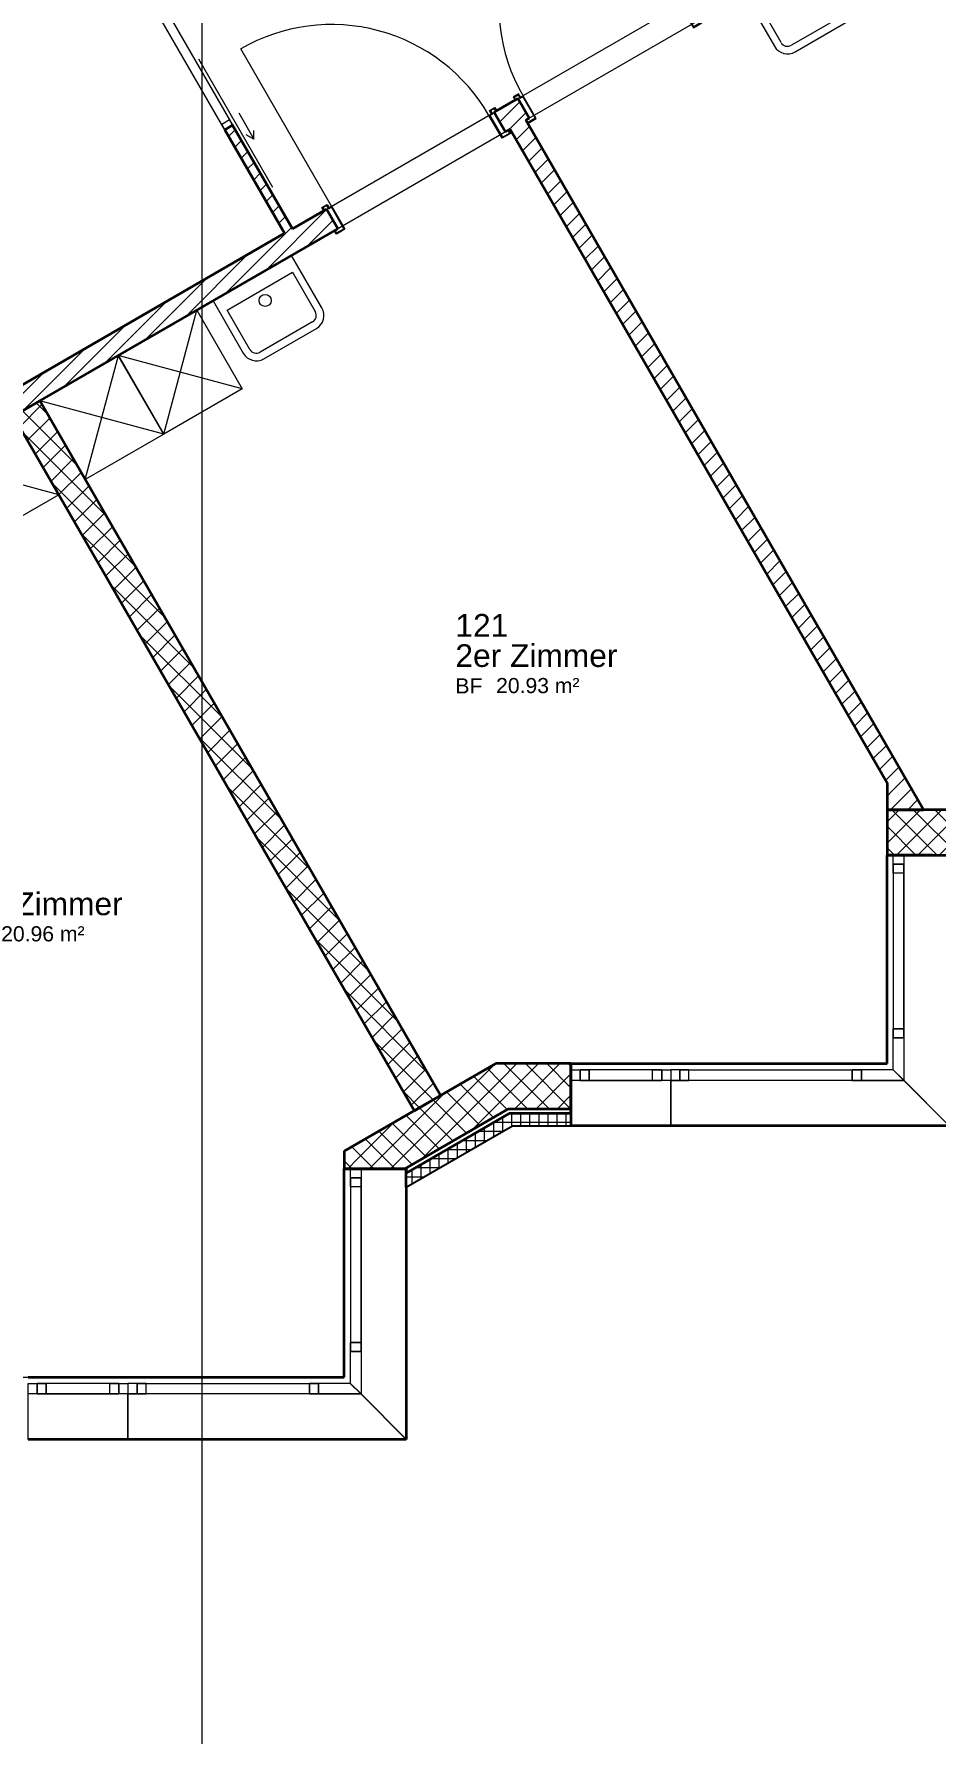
# Model space of a CAD drawing. Header units: centimetres. Extents: x -63 to 12757, y -227 to 7527.
# Drawn here: x 4670 to 5266, y 1492 to 2615 of the extents above; entities that cross this region are included whole.
import ezdxf

# ---------------------------------------------------------------- set-up
doc = ezdxf.new("R2010")
doc.units = ezdxf.units.CM
for name, color, linetype, lineweight in [('A----___H_HATCH', 252, 'Continuous', 9), ('A----___J_MARKEN', 252, 'Continuous', 15), ('A_E--___E_WAENDE', 7, 'Continuous', 35), ('A_E0-___E_DECKEN', 7, 'Continuous', 9), ('A_E5-___E_FENTUER', 252, 'Continuous', 9), ('A_I4-___E_SANITAER', 253, 'Continuous', 9), ('A_M1-___E_TRENNWAENDE', 7, 'Continuous', 25), ('A_R--___E_AUSSTATTUNG', 253, 'Continuous', 9), ('A_Z20___E_RAUM', 255, 'Continuous', 9), ('A_Z21___T_RAUMTEXT', 7, 'Continuous', 15)]:
    doc.layers.add(name, color=color, linetype=linetype, lineweight=lineweight)
doc.styles.add('Arial_1', font='arial.ttf', dxfattribs={"height": 0.2})
doc.styles.add('Arial_2', font='arial.ttf', dxfattribs={"height": 10})
doc.styles.add('Arial_3', font='arial.ttf', dxfattribs={"height": 15})
pattern_1 = [(45, (0, 0), (-7.071068, 7.071068), []), (135, (0, 0), (-7.071068, -7.071068), [])]
pattern_2 = [(90, (0, 0), (-6, 4e-16), []), (180, (0, 0), (-7e-16, -6), [])]
pattern_3 = [(45, (0, 0), (-5.656854, 5.656854), [])]

# ---------------------------------------------------------------- blocks, each defined once
blk = doc.blocks.new('A_Wände_Süd - A_Wände_Süd-737890-033O')
at = {"layer": 'A----___H_HATCH'}
h = blk.add_hatch(dxfattribs=at)
h.set_pattern_fill('FP_18', color=256, style=0, pattern_type=2)
h.set_pattern_definition(pattern_3)
h.paths.add_polyline_path([(4584.5, 1727.5), (4594.9, 1727.5), (4584.5, 1745.3)], flags=0)
h.paths.add_polyline_path([(5234.1, 2102.5), (5244.4, 2102.5), (5234.1, 2120.3)], flags=0)
h.paths.add_polyline_path([(5883.6, 2477.5), (5893.9, 2477.5), (5883.6, 2495.3)], flags=0)
h.paths.add_polyline_path([(6543.4, 2852.5), (6533.1, 2870.4), (6533.1, 2852.5)], flags=0)
h.paths.add_polyline_path([(7192.9, 3227.5), (7182.6, 3245.3), (7182.6, 3227.5)], flags=0)
h.paths.add_polyline_path([(7832.1, 3602.5), (7842.4, 3602.5), (7832.1, 3620.3)], flags=0)
at = {"layer": 'A_E--___E_WAENDE'}
for p, q in [((5234.1, 2120.3), (5234.1, 2102.5)), ((5234.1, 2102.5), (5244.4, 2102.5))]:
    blk.add_line(p, q, dxfattribs=at)
blk = doc.blocks.new('_Schiebetür 1-flg - 90 x 210-1930284-033O')
at = {"layer": 'A_E5-___E_FENTUER'}
for p, q in [((-98, 2.1), (0, 2.1)), ((-64, -2.9), (-59, 0)), ((-45, 10.6), (-49, 10.6)), ((-49, 10.6), (-49, 4.6)), ((-49, 4.6), (-45, 4.6)), ((-45, 4.6), (-45, 10.6)), ((49, 10.6), (45, 10.6)), ((45, 10.6), (45, 4.6)), ((-64, -2.9), (-59, -5.8)), ((-44, -2.9), (-64, -2.9))]:
    blk.add_line(p, q, dxfattribs=at)
blk = doc.blocks.new('_Zargentür 1-flg - 120 x 210-2022588-033O')
at = {"layer": 'A_E5-___E_FENTUER'}
for p, q in [((-60, -3.3), (-60, 116.7)), ((-66, -0.8), (-62, -0.8)), ((-66, -3.3), (-66, -0.8)), ((-65.5, -3.3), (-66, -3.3)), ((-65.5, -1.3), (-65.5, -3.3)), ((-62.5, -1.3), (-65.5, -1.3)), ((-62.5, -3.8), (-62.5, -1.3)), ((-60.5, -3.8), (-62.5, -3.8)), ((-62, -0.8), (-62, -3.3)), ((-62, -3.3), (-60, -3.3)), ((-60.5, -20.3), (-60.5, -3.8)), ((-60, -3.3), (-60, -20.8)), ((60, -3.3), (62, -3.3)), ((60, -20.8), (60, -3.3)), ((60.5, -3.8), (60.5, -20.3)), ((62.5, -3.8), (60.5, -3.8)), ((62, -0.8), (66, -0.8)), ((62, -3.3), (62, -0.8)), ((62.5, -1.3), (62.5, -3.8)), ((65.5, -1.3), (62.5, -1.3)), ((65.5, -3.3), (65.5, -1.3)), ((66, -3.3), (65.5, -3.3)), ((66, -0.8), (66, -3.3)), ((-66.5, -18.3), (-66, -18.3)), ((-66.5, -20.8), (-66.5, -18.3)), ((-60, -20.8), (-66.5, -20.8)), ((-66, -18.3), (-66, -20.3)), ((-66, -20.3), (-60.5, -20.3)), ((66.5, -20.8), (60, -20.8)), ((60.5, -20.3), (66, -20.3)), ((66, -18.3), (66.5, -18.3)), ((66, -20.3), (66, -18.3)), ((66.5, -18.3), (66.5, -20.8))]:
    blk.add_line(p, q, dxfattribs=at)
blk.add_arc((-60, -3.3), 120, 360, 90, dxfattribs=at)
blk = doc.blocks.new('_Zargentür 1-flg - 120 x 210-2022589-033O')
at = {"layer": 'A_E5-___E_FENTUER'}
for p, q in [((-60, 20.8), (-66.5, 20.8)), ((-66.5, 20.8), (-66.5, 18.3)), ((-66.5, 18.3), (-66, 18.3)), ((-66, 18.3), (-66, 20.3)), ((-66, 20.3), (-60.5, 20.3)), ((-60.5, 20.3), (-60.5, 3.8)), ((-60, 3.3), (-60, 20.8)), ((60, 20.8), (60, 3.3)), ((66.5, 20.8), (60, 20.8)), ((60.5, 3.8), (60.5, 20.3)), ((60.5, 20.3), (66, 20.3)), ((66, 20.3), (66, 18.3)), ((66, 18.3), (66.5, 18.3)), ((66.5, 18.3), (66.5, 20.8)), ((-65.5, 3.3), (-66, 3.3)), ((-66, 3.3), (-66, 0.8)), ((-66, 0.8), (-62, 0.8)), ((-65.5, 1.3), (-65.5, 3.3)), ((-62.5, 1.3), (-65.5, 1.3)), ((-60.5, 3.8), (-62.5, 3.8)), ((-62.5, 3.8), (-62.5, 1.3)), ((-62, 0.8), (-62, 3.3)), ((-62, 3.3), (-60, 3.3)), ((-60, 3.3), (-60, -116.7)), ((60, 3.3), (62, 3.3)), ((62.5, 3.8), (60.5, 3.8)), ((62, 3.3), (62, 0.8)), ((62, 0.8), (66, 0.8)), ((62.5, 1.3), (62.5, 3.8)), ((65.5, 1.3), (62.5, 1.3)), ((66, 3.3), (65.5, 3.3)), ((65.5, 3.3), (65.5, 1.3)), ((66, 0.8), (66, 3.3))]:
    blk.add_line(p, q, dxfattribs=at)
blk.add_arc((-60, 3.3), 120, 270, 0, dxfattribs=at)
blk = doc.blocks.new('_Waschbecken - 600 x 500-V17-033O')
at = {"layer": 'A_I4-___E_SANITAER'}
for p, q in [((32.6, 57.5), (-7.4, 57.5)), ((-17.4, 47.5), (-17.4, 7.5)), ((-12.4, 17.5), (-12.4, 47.5)), ((-12.4, 17.5), (-12.4, 47.5)), ((-7.4, 52.5), (32.6, 52.5)), ((-7.4, 52.5), (32.6, 52.5)), ((37.6, 47.5), (37.6, 17.5)), ((37.6, 47.5), (37.6, 17.5)), ((42.6, 7.5), (42.6, 47.5)), ((37.6, 17.5), (-12.4, 17.5)), ((37.6, 17.5), (-12.4, 17.5)), ((-17.4, 7.5), (42.6, 7.5))]:
    blk.add_line(p, q, dxfattribs=at)
blk.add_circle((12.6, 24.5), 4, dxfattribs=at)
for centre, radius, start, end in [((-7.4, 47.5), 10, 90, 180), ((-7.4, 47.5), 10, 90, 180), ((32.6, 47.5), 10, 360, 90), ((32.6, 47.5), 10, 360, 90), ((-7.4, 47.5), 5, 90, 180), ((-7.4, 47.5), 5, 90, 180), ((32.6, 47.5), 5, 0, 90), ((32.6, 47.5), 5, 0, 90)]:
    blk.add_arc(centre, radius, start, end, dxfattribs=at)
blk = doc.blocks.new('_1-flg - Versatz 11cm rechts-1884617-033O')
at = {"layer": 'A_E5-___E_FENTUER'}
for p, q in [((-41, 17), (-41, 24)), ((-41, 24), (-35, 24)), ((-35, 17), (-35, 24)), ((-35, 24), (-29, 24)), ((-35, 24), (-35, 17)), ((19, 24), (-35, 24)), ((-35, 17), (-35, 24)), ((-29, 24), (-29, 17)), ((13, 24), (-29, 24)), ((-29, 17), (-29, 24)), ((13, 17), (13, 24)), ((13, 24), (19, 24)), ((13, 17), (13, 24)), ((19, 24), (19, 17)), ((19, 17), (19, 24)), ((19, 24), (25, 24)), ((19, 17), (19, 24)), ((25, 24), (25, 17)), ((-35, 17), (-41, 17)), ((-41, -13), (-41, 17)), ((25, 17), (-41, 17)), ((-29, 17), (-35, 17)), ((-35, 17), (19, 17)), ((-29, 17), (13, 17)), ((19, 17), (13, 17)), ((25, 17), (19, 17)), ((25, 17), (25, -13)), ((25, -13), (-41, -13))]:
    blk.add_line(p, q, dxfattribs=at)
blk = doc.blocks.new('_ES 1-flg - Eckfenster - Typ1-1891989-033O')
at = {"layer": 'A_E5-___E_FENTUER'}
for p, q in [((-91, 13), (93, 13)), ((-91, 13), (-61, -17)), ((93, 13), (93, -17)), ((-33, -17), (-61, -17)), ((-61, -17), (-54, -24)), ((-61, -17), (93, -17)), ((-27, -17), (-33, -17)), ((-33, -17), (-33, -24)), ((-33, -17), (-33, -24)), ((-33, -17), (87, -17)), ((-33, -24), (-33, -17)), ((-27, -24), (-27, -17)), ((-27, -17), (-27, -24)), ((-27, -17), (81, -17)), ((87, -17), (81, -17)), ((81, -17), (81, -24)), ((81, -17), (81, -24)), ((87, -24), (87, -17)), ((93, -17), (87, -17)), ((87, -17), (87, -24)), ((87, -17), (87, -24)), ((93, -24), (93, -17)), ((-54, -24), (-33, -24)), ((-33, -24), (-27, -24)), ((87, -24), (-33, -24)), ((81, -24), (-27, -24)), ((81, -24), (87, -24)), ((87, -24), (93, -24))]:
    blk.add_line(p, q, dxfattribs=at)
blk = doc.blocks.new('_ES 1-flg - Eckfenster - Typ 2-V36-033O')
at = {"layer": 'A_E5-___E_FENTUER'}
for p, q in [((-61, 17), (-54, 24)), ((-54, 24), (-33, 24)), ((-33, 17), (-33, 24)), ((-33, 24), (-27, 24)), ((81.8, 24), (-33, 24)), ((-33, 17), (-33, 24)), ((-33, 24), (-33, 17)), ((-27, 24), (-27, 17)), ((75.8, 24), (-27, 24)), ((-27, 17), (-27, 24)), ((75.8, 17), (75.8, 24)), ((75.8, 24), (81.8, 24)), ((75.8, 17), (75.8, 24)), ((81.8, 24), (81.8, 17)), ((81.8, 17), (81.8, 24)), ((81.8, 24), (87.8, 24)), ((81.8, 17), (81.8, 24)), ((87.8, 24), (87.8, 17)), ((-61, 17), (-91, -13)), ((-33, 17), (-61, 17)), ((87.8, 17), (-61, 17)), ((-27, 17), (-33, 17)), ((-33, 17), (81.8, 17)), ((-27, 17), (75.8, 17)), ((81.8, 17), (75.8, 17)), ((87.8, 17), (81.8, 17)), ((87.8, 17), (87.8, -2)), ((87.8, -13), (-91, -13))]:
    blk.add_line(p, q, dxfattribs=at)
blk = doc.blocks.new('_ES 1-flg - Eckfenster - Typ 2-V38-033O')
at = {"layer": 'A_E5-___E_FENTUER'}
for p, q in [((-61, 17), (-54, 24)), ((-54, 24), (-33, 24)), ((-33, 17), (-33, 24)), ((-33, 24), (-27, 24)), ((81.8, 24), (-33, 24)), ((-33, 17), (-33, 24)), ((-33, 24), (-33, 17)), ((-27, 24), (-27, 17)), ((75.8, 24), (-27, 24)), ((-27, 17), (-27, 24)), ((75.8, 17), (75.8, 24)), ((75.8, 24), (81.8, 24)), ((75.8, 17), (75.8, 24)), ((81.8, 24), (81.8, 17)), ((81.8, 17), (81.8, 24)), ((81.8, 24), (87.8, 24)), ((81.8, 17), (81.8, 24)), ((87.8, 24), (87.8, 17)), ((-61, 17), (-91, -13)), ((-33, 17), (-61, 17)), ((87.8, 17), (-61, 17)), ((-27, 17), (-33, 17)), ((-33, 17), (81.8, 17)), ((-27, 17), (75.8, 17)), ((81.8, 17), (75.8, 17)), ((87.8, 17), (81.8, 17)), ((87.8, 17), (87.8, -13)), ((87.8, -13), (-91, -13))]:
    blk.add_line(p, q, dxfattribs=at)
blk = doc.blocks.new('_Schrank - Hochschrank 60 x 60-2063835-033O')
at = {"layer": 'A_R--___E_AUSSTATTUNG'}
for p, q in [((-25.8, -27.7), (-25.8, 32.3)), ((-25.8, 32.3), (34.2, 32.3)), ((-25.8, -27.7), (34.2, 32.3)), ((-25.8, 32.3), (34.2, -27.7)), ((34.2, 32.3), (34.2, -27.7)), ((34.2, -27.7), (-25.8, -27.7))]:
    blk.add_line(p, q, dxfattribs=at)
blk = doc.blocks.new('_Beschriftung Räume - Nummer_ Name_ Fläche-157530-033O')
at = {"layer": 'A_Z21___T_RAUMTEXT', "insert": (-0.364, -0.522), "char_height": 0.2, "width": 0.44093, "attachment_point": 1, "style": 'Arial_1'}
blk.add_mtext('BF', dxfattribs=at)

msp = doc.modelspace()

# ---------------------------------------------------------------- hatches: boundary and pattern name
at = {"layer": 'A----___H_HATCH'}
h = msp.add_hatch(dxfattribs=at)
h.set_pattern_fill('FP_18', color=256, style=0, pattern_type=2)
h.set_pattern_definition(pattern_3)
h.paths.add_polyline_path([(4484.7, 2263.3), (4870.9, 2486.3), (4863.4, 2499.3), (4477.2, 2276.3)], flags=0)
h.paths.add_polyline_path([(4981.8, 2550.3), (4997.4, 2559.3), (4989.9, 2572.3), (4974.3, 2563.3)], flags=0)
h.paths.add_polyline_path([(5108.2, 2623.3), (5507.3, 2853.7), (5499.8, 2866.7), (5100.7, 2636.3)], flags=0)
h = msp.add_hatch(dxfattribs=at)
h.set_pattern_fill('FP_18', color=256, style=0, pattern_type=2)
h.set_pattern_definition(pattern_3)
h.paths.add_polyline_path([(4835.7, 2483.3), (4840.9, 2486.3), (4801.4, 2554.7), (4796.2, 2551.7), (4805, 2536.6)], flags=0)
h = msp.add_hatch(dxfattribs=at)
h.set_pattern_fill('FP_18', color=256, style=0, pattern_type=2)
h.set_pattern_definition(pattern_3)
h.paths.add_polyline_path([(5244.4, 2102.5), (5258.2, 2102.5), (4995.2, 2558.1), (4984.8, 2552.1), (5026.4, 2479.9)], flags=0)
h = msp.add_hatch(dxfattribs=at)
h.set_pattern_fill('FP_2', color=256, style=0, pattern_type=2)
h.set_pattern_definition(pattern_1)
h.paths.add_polyline_path([(4921.6, 1903.6), (4938.9, 1913.6), (4673.9, 2372.6), (4656.6, 2362.6), (4846.9, 2033)], flags=0)
h = msp.add_hatch(dxfattribs=at)
h.set_pattern_fill('FP_2', color=256, style=0, pattern_type=2)
h.set_pattern_definition(pattern_1)
h.paths.add_polyline_path([(5264.1, 2072.5), (5234.1, 2102.5), (5234.1, 2072.5), (5245.1, 2072.5)], flags=0)
h = msp.add_hatch(dxfattribs=at)
h.set_pattern_fill('FP_2', color=256, style=0, pattern_type=2)
h.set_pattern_definition(pattern_1)
h.paths.add_polyline_path([(5275.1, 2072.5), (5315.7, 2072.5), (5315.7, 2102.5), (5234.1, 2102.5), (5264.1, 2072.5)], flags=0)
h = msp.add_hatch(dxfattribs=at)
h.set_pattern_fill('FP_2', color=256, style=0, pattern_type=2)
h.set_pattern_definition(pattern_1)
h.paths.add_polyline_path([(4895.2, 1865.3), (4915.2, 1865.3), (4983.4, 1904.7), (4975.4, 1934.7), (4875.2, 1876.8), (4886.2, 1870.5)], flags=0)
h = msp.add_hatch(dxfattribs=at)
h.set_pattern_fill('FP_2', color=256, style=0, pattern_type=2)
h.set_pattern_definition(pattern_1)
h.paths.add_polyline_path([(5025.1, 1904.7), (5025.1, 1934.7), (4975.4, 1934.7), (4983.4, 1904.7)], flags=0)
h = msp.add_hatch(dxfattribs=at)
h.set_pattern_fill('FP_1', color=256, style=0, pattern_type=2)
h.set_pattern_definition(pattern_2)
h.paths.add_polyline_path([(4916.2, 1853.2), (4986.4, 1893.7), (4984.2, 1901.7), (4916.2, 1862.4)], flags=0)
h = msp.add_hatch(dxfattribs=at)
h.set_pattern_fill('FP_1', color=256, style=0, pattern_type=2)
h.set_pattern_definition(pattern_2)
h.paths.add_polyline_path([(5025.1, 1893.7), (5025.1, 1901.7), (4984.2, 1901.7), (4986.4, 1893.7)], flags=0)
h = msp.add_hatch(dxfattribs=at)
h.set_pattern_fill('FP_2', color=256, style=0, pattern_type=2)
h.set_pattern_definition(pattern_1)
h.paths.add_polyline_path([(4895.2, 1865.3), (4875.2, 1876.8), (4875.2, 1865.3), (4886.2, 1865.3)], flags=0)

# ---------------------------------------------------------------- linework, layer by layer
at = {"layer": 'A----___J_MARKEN'}
msp.add_line((4781.3, 307.9), (4781.3, 5384.5), dxfattribs=at)
at = {"layer": 'A_E--___E_WAENDE'}
for p, q in [((4989.9, 2572.3), (4974.3, 2563.3)), ((4997.4, 2559.3), (4989.9, 2572.3)), ((4974.3, 2563.3), (4981.8, 2550.3)), ((4801.4, 2554.7), (4796.2, 2551.7)), ((4796.2, 2551.7), (4835.7, 2483.3)), ((4840.9, 2486.3), (4801.4, 2554.7)), ((4981.8, 2550.3), (4984.8, 2552.1)), ((4984.8, 2552.1), (5234.1, 2120.3)), ((4995.2, 2558.1), (4997.4, 2559.3)), ((5258.2, 2102.5), (4995.2, 2558.1)), ((4863.4, 2499.3), (4840.9, 2486.3)), ((4870.9, 2486.3), (4863.4, 2499.3)), ((4835.7, 2483.3), (4479.8, 2277.8)), ((4484.7, 2263.3), (4870.9, 2486.3)), ((4673.9, 2372.6), (4656.6, 2362.6)), ((4938.9, 1913.6), (4673.9, 2372.6)), ((4656.6, 2362.6), (4921.6, 1903.6)), ((5234.1, 2102.5), (5234.1, 2072.5)), ((5244.4, 2102.5), (5234.1, 2102.5)), ((5258.2, 2102.5), (5244.4, 2102.5)), ((5244.4, 2102.5), (5258.2, 2102.5)), ((5315.7, 2102.5), (5258.2, 2102.5)), ((5234.1, 2072.5), (5264.1, 2072.5)), ((5234.1, 1934.7), (5234.1, 2072.5)), ((5264.1, 2072.5), (5234.1, 2072.5)), ((5264.1, 2072.5), (5275.1, 2072.5)), ((4975.4, 1934.7), (4875.2, 1876.8)), ((5025.1, 1934.7), (4975.4, 1934.7)), ((5025.1, 1904.7), (5025.1, 1934.7)), ((5025.1, 1934.7), (5234.1, 1934.7)), ((5025.1, 1934.7), (5025.1, 1893.7)), ((4921.6, 1903.6), (4938.9, 1913.6)), ((4915.2, 1865.3), (4983.4, 1904.7)), ((4916.2, 1862.4), (4984.2, 1901.7)), ((5025.1, 1904.7), (4983.4, 1904.7)), ((5025.1, 1901.7), (4984.2, 1901.7)), ((5025.1, 1901.7), (5025.1, 1904.7)), ((5275.1, 1893.7), (5025.1, 1893.7)), ((4875.2, 1876.8), (4875.2, 1865.3)), ((4875.2, 1865.3), (4895.2, 1865.3)), ((4875.2, 1727.5), (4875.2, 1865.3)), ((4895.2, 1865.3), (4875.2, 1865.3)), ((4895.2, 1865.3), (4915.2, 1865.3)), ((4916.2, 1865.3), (4895.2, 1865.3)), ((4915.2, 1865.3), (4916.2, 1865.3)), ((4916.2, 1865.3), (4916.2, 1862.4)), ((4916.2, 1853.2), (4916.2, 1865.3)), ((4916.2, 1853.2), (4916.2, 1686.5)), ((4666.2, 1727.5), (4875.2, 1727.5)), ((4916.2, 1686.5), (4666.2, 1686.5))]:
    msp.add_line(p, q, dxfattribs=at)
at = {"layer": 'A_E0-___E_DECKEN'}
for p, q in [((4915.2, 1865.3), (4983.4, 1904.7)), ((4983.4, 1904.7), (5025.1, 1904.7))]:
    msp.add_line(p, q, dxfattribs=at)
at = {"layer": 'A_M1-___E_TRENNWAENDE'}
for p, q in [((5025.1, 1893.7), (5025.1, 1901.7)), ((4916.2, 1853.2), (4986.4, 1893.7)), ((4986.4, 1893.7), (5025.1, 1893.7)), ((4916.2, 1862.4), (4916.2, 1853.2))]:
    msp.add_line(p, q, dxfattribs=at)
at = {"layer": 'A_Z20___E_RAUM', "flags": 128}
for points in [[(4840.9, 2486.3), (4982.5, 2568), (5118.9, 2646.8), (5115.9, 2652), (4994.9, 2861.6), (4722.1, 2704.1), (4722.3, 2703.7), (4759.6, 2639.1), (4754.4, 2636.1)], [(5258.2, 2102.5), (5524.7, 2102.5), (5524.7, 2251.8), (5571.1, 2278.6), (5306.2, 2737.4), (5306.1, 2737.6), (5303.9, 2736.3), (5130.7, 2636.3), (4995.2, 2558.1), (5239.3, 2135.3)], [(4362.3, 2481.3), (4393.3, 2427.6), (4393.3, 2427.6), (4479.8, 2277.8), (4649, 2375.5), (4666.6, 2385.6), (4835.7, 2483.3), (4749.2, 2633.1), (4749.2, 2633.1), (4718.2, 2686.8), (4624.7, 2632.8), (4624.7, 2632.8), (4579.2, 2606.6), (4579.2, 2606.6), (4501.3, 2561.6), (4501.3, 2561.6), (4455.8, 2535.3), (4455.8, 2535.3), (4408.6, 2508.1)], [(4938.9, 1913.6), (4975.4, 1934.7), (5234.1, 1934.7), (5234.1, 2072.5), (5234.1, 2120.3), (4984.8, 2552.1), (4845.8, 2471.8), (4673.9, 2372.6), (4674, 2372.4)], [(4608.7, 1727.5), (4875.2, 1727.5), (4875.2, 1876.8), (4921.6, 1903.6), (4656.6, 2362.6), (4484.7, 2263.3), (4484.7, 2263.3), (4345.7, 2183), (4589.7, 1760.3)]]:
    msp.add_lwpolyline(points, close=True, dxfattribs=at)

# ---------------------------------------------------------------- block references
at = {"layer": 'A_E--___E_WAENDE'}
msp.add_blockref('A_Wände_Süd - A_Wände_Süd-737890-033O', (0, 0), dxfattribs=at)
at = {"layer": 'A_E5-___E_FENTUER'}
for name, p, rotation in [('_Zargentür 1-flg - 120 x 210-2022589-033O', (5043.7, 2607.1), 210.0001820924184), ('_Zargentür 1-flg - 120 x 210-2022588-033O', (4917.2, 2534.1), 30.00018209241838), ('_Schiebetür 1-flg - 90 x 210-1930284-033O', (4780.9, 2599.5), 119.9981669585054), ('_ES 1-flg - Eckfenster - Typ 2-V36-033O', (5262.1, 1984.7), 90), ('_ES 1-flg - Eckfenster - Typ1-1891989-033O', (5184.1, 1906.6), 180), ('_ES 1-flg - Eckfenster - Typ 2-V38-033O', (4903.3, 1777.5), 90), ('_ES 1-flg - Eckfenster - Typ1-1891989-033O', (4825.2, 1699.5), 180)]:
    msp.add_blockref(name, p, dxfattribs=dict(at, rotation=rotation))
for p in [(5066.1, 1906.6), (4707.2, 1699.5)]:
    msp.add_blockref('_1-flg - Versatz 11cm rechts-1884617-033O', p, dxfattribs=at)
at = {"layer": 'A_I4-___E_SANITAER', "rotation": 210.0001820924184}
for p in [(5172.8, 2669.3), (4821.6, 2466.5)]:
    msp.add_blockref('_Waschbecken - 600 x 500-V17-033O', p, dxfattribs=at)
at = {"layer": 'A_R--___E_AUSSTATTUNG', "rotation": 120.0000534884419}
for p in [(4770.9, 2389.1), (4719, 2359.1), (4649.7, 2319.1)]:
    msp.add_blockref('_Schrank - Hochschrank 60 x 60-2063835-033O', p, dxfattribs=at)
at = {"layer": 'A_Z21___T_RAUMTEXT', "xscale": 49.99999999999998, "yscale": 49.99999999999998, "zscale": 49.99999999999998}
msp.add_blockref('_Beschriftung Räume - Nummer_ Name_ Fläche-157530-033O', (4966.9, 2215.4), dxfattribs=at)

# ---------------------------------------------------------------- texts
at = {"layer": 'A_Z21___T_RAUMTEXT', "attachment_point": 1}
for s, insert, char_height, width, style in [('121', (4948.7, 2231.8), 15, 43.291, 'Arial_3'), ('2er Zimmer', (4948.7, 2211.8), 15, 132.679, 'Arial_3'), ('20.93 m²', (4975.6, 2189.5), 10, 68.143, 'Arial_2'), ('1er Zimmer', (4621.6, 2047.8), 15, 132.679, 'Arial_3'), ('20.96 m²', (4648.4, 2025.5), 10, 68.143, 'Arial_2')]:
    msp.add_mtext(s, dxfattribs=dict(at, insert=insert, char_height=char_height, width=width, style=style))

doc.saveas('drawing.dxf')
